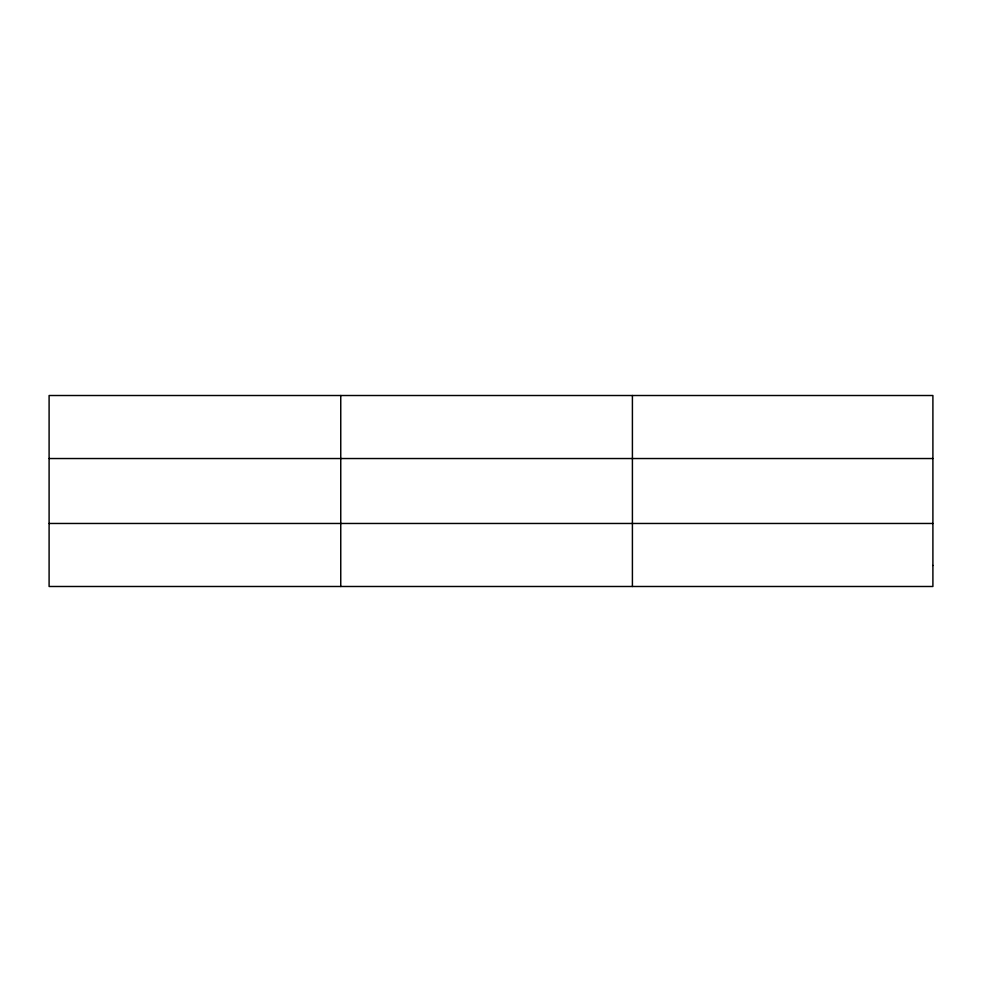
<?xml version="1.0" encoding="UTF-8"?>
<svg xmlns="http://www.w3.org/2000/svg" width="982" height="982" viewBox="0 0 982 982"><rect width="100%" height="100%" fill="white"/><g stroke="black" fill="none" stroke-linecap="round" stroke-linejoin="round"><path stroke-width="1.47" d="M340.754 586.487L340.754 395.513M632.408 586.487L632.408 395.513M49.1 458.533L932.9 458.533M49.1 523.467L932.9 523.467M932.9 565.472L932.9 586.487L49.1 586.487L49.1 395.513L932.9 395.513L932.9 565.472"/></g></svg>
